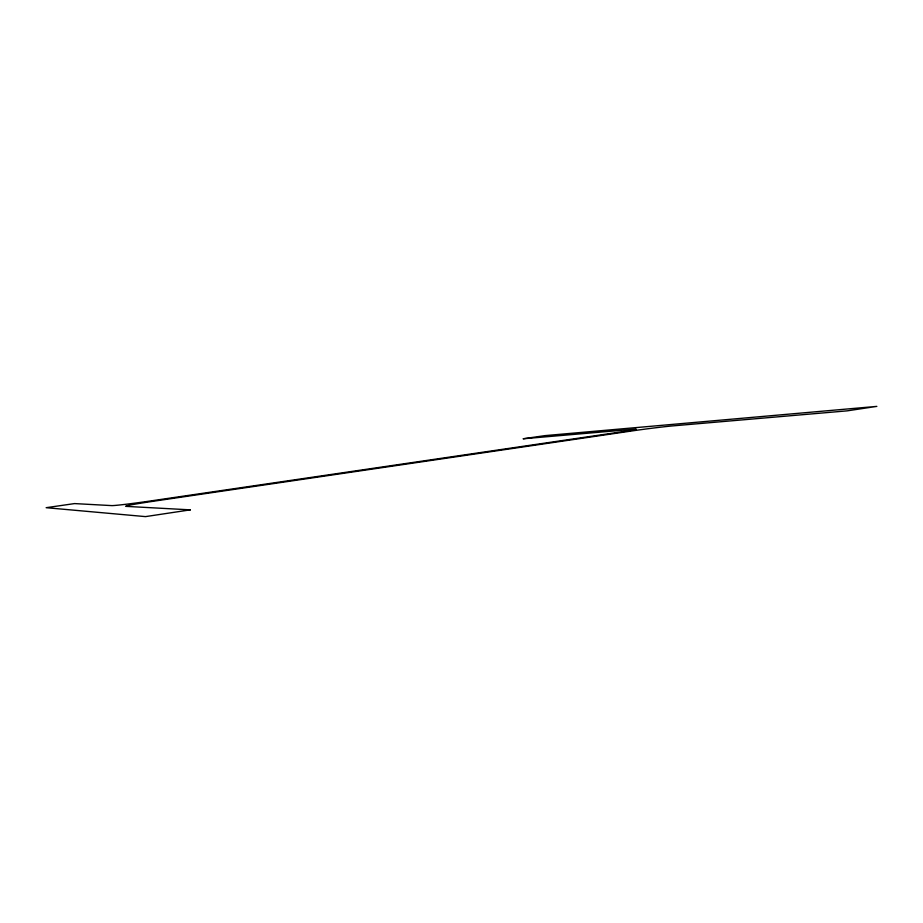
<?xml version="1.0" encoding="UTF-8"?>
<svg xmlns="http://www.w3.org/2000/svg" width="923" height="923" viewBox="0 0 923 923"><rect width="100%" height="100%" fill="white"/><g stroke="black" fill="none" stroke-linecap="round" stroke-linejoin="round"><path stroke-width="1.38" d="M190.357 509.854L145.488 516.615L46.15 507.696L74.555 503.589L111.764 505.608A33.216 0.992 -8 0 0 150.334 500.993L622.148 431.768A28.878 0.761 -7.5 0 0 632.278 429.38L523.099 438.783L544.893 435.633L876.85 406.385L847.21 410.85L673.225 425.849A30.632 0.842 -7.4 0 0 632.001 430.937L154.372 501.108A35.27 1.119 -8 0 0 126.163 506.381L190.357 509.854"/></g></svg>
